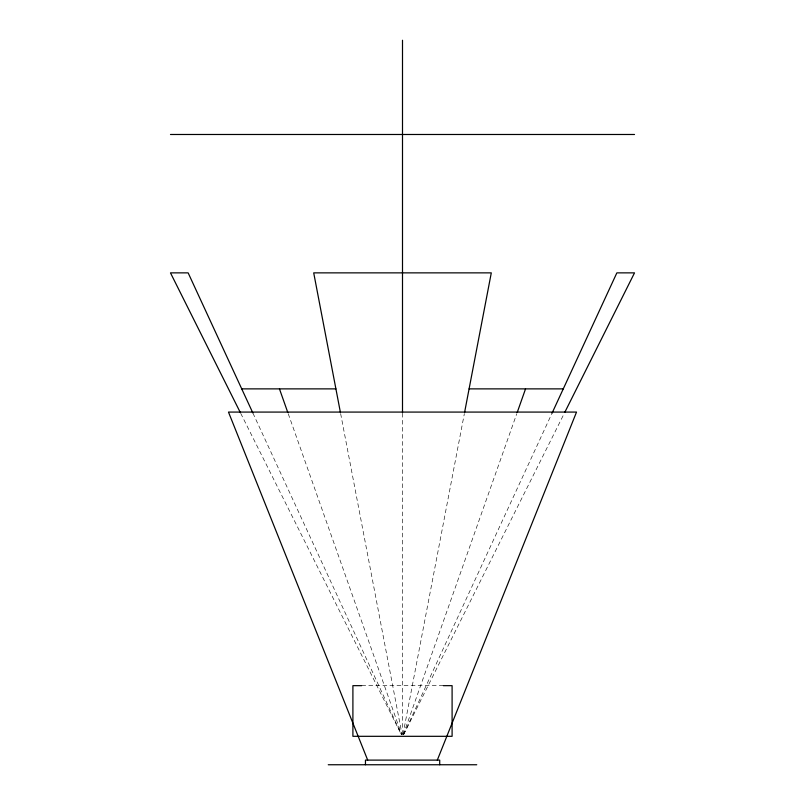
<?xml version="1.0" encoding="UTF-8"?>
<svg xmlns="http://www.w3.org/2000/svg" width="805" height="805" viewBox="0 0 805 805"><rect width="100%" height="100%" fill="white"/><g stroke="black" fill="none" stroke-linecap="round" stroke-linejoin="round"><path stroke-width="0.6" stroke-dasharray="4.03 3.02" d="M402.973 734.442L464.374 413.559M403.335 734.542L516.76 413.73M403.557 734.623L552.079 413.106M403.627 734.663L564.295 413.307M361.697 685.659L443.303 685.659M240.705 413.307L401.373 734.663M252.921 413.106L401.443 734.623M288.24 413.73L401.665 734.542M340.626 413.559L402.027 734.442M402.5 413.207L402.5 734.391"/><path stroke-width="1.21" d="M464.606 412.321L491.292 272.865L313.709 272.865L340.394 412.321M517.182 412.552L525.544 388.875M437.306 760.111L576.521 412.079L228.479 412.079L367.694 760.111M552.079 413.106L616.861 272.865L634.521 272.865L564.858 412.19M170.479 134.485L634.521 134.485M241.731 388.875L335.906 388.875M469.094 388.875L563.269 388.875M361.697 685.659L352.902 685.659L352.902 736.313L452.098 736.313L452.098 685.659L443.303 685.659M328.249 764.75L476.751 764.75M240.142 412.19L170.479 272.865L188.139 272.865L252.8 412.834M279.456 388.875L287.818 412.552M439.711 764.75L439.711 760.111L365.46 760.111L365.46 764.75M402.5 40.25L402.5 412.452"/></g></svg>
